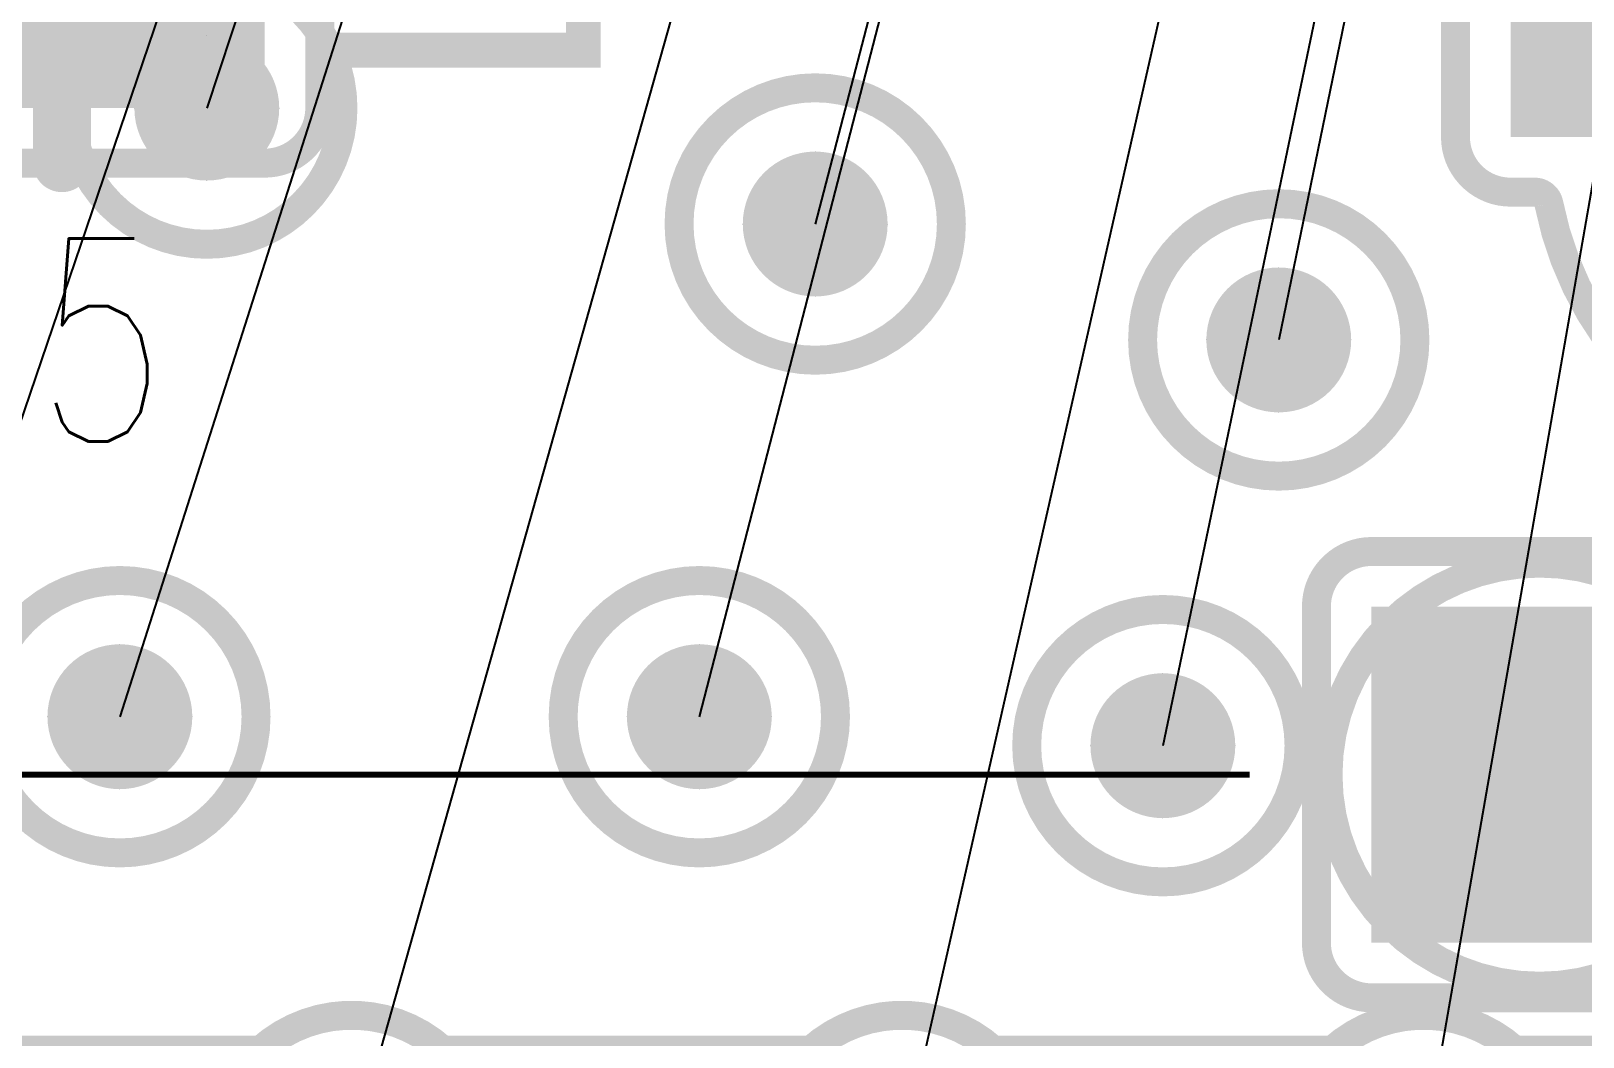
# Model space of a CAD drawing. Extents: x -1.33 to 3.2, y -3.63 to 2.02.
# Drawn here: x -0.2603 to 0.0075, y -0.0453 to 0.1283 of the extents above; entities that cross this region are included whole.
import ezdxf
from ezdxf.enums import TextEntityAlignment as Align

# ---------------------------------------------------------------- set-up
doc = ezdxf.new("R2010")
doc.units = 0
for name, pattern in [('SIG_0', [2, 1, 1]), ('SIG_52', [2, 1, 1]), ('TRMIDX_2048', [2, 1, 1]), ('TRMIDX_4096', [2, 1, 1])]:
    doc.linetypes.add(name, pattern=pattern)
for name, color, linetype in [('DIMENSION5_122', 254, 'CONTINUOUS'), ('DIMENSION7_122', 254, 'CONTINUOUS'), ('DRIL_PLTE_THRU_01', 16, 'CONTINUOUS'), ('DRIL_PLTE_THRU_02', 106, 'CONTINUOUS'), ('DRIL_PLTE_THRU_03', 255, 'CONTINUOUS'), ('DRIL_PLTE_THRU_04', 176, 'CONTINUOUS'), ('DRIL_SYMBOL', 254, 'CONTINUOUS'), ('LINK_00', 254, 'CONTINUOUS'), ('PADS_BOT', 5, 'CONTINUOUS'), ('PADS_INNER', 1, 'CONTINUOUS'), ('PADS_TOP', 1, 'CONTINUOUS'), ('PART_NAME_123', 255, 'CONTINUOUS'), ('PART_TOP_2DLINE_123', 255, 'CONTINUOUS'), ('POUR_OUTLINE_03', 222, 'CONTINUOUS'), ('POUR_PADTHERM_01', 1, 'CONTINUOUS'), ('POUR_VIATHERM_01', 1, 'CONTINUOUS'), ('POUR_VIATHERM_02', 112, 'CONTINUOUS'), ('POUR_VIATHERM_04', 5, 'CONTINUOUS'), ('POUR_VOID_01', 1, 'CONTINUOUS'), ('POUR_VOID_02', 112, 'CONTINUOUS'), ('POUR_VOID_03', 222, 'CONTINUOUS'), ('POUR_VOID_04', 5, 'CONTINUOUS'), ('VIAPTS', 34, 'CONTINUOUS')]:
    doc.layers.add(name, color=color, linetype=linetype)
doc.styles.add('W0$005', font='simplex', dxfattribs={"width": 0.75})

# ---------------------------------------------------------------- blocks, each defined once
blk = doc.blocks.new('D_1dfeghi_11')
at = {"layer": 'DIMENSION7_122', "linetype": 'TRMIDX_2048', "const_width": 0.001}
blk.add_lwpolyline([(0, 0), (0.00003, 0)], dxfattribs=at)
blk = doc.blocks.new('D_1dfeghi_12')
at = {"layer": 'DIMENSION7_122', "linetype": 'TRMIDX_2048', "const_width": 0.001}
blk.add_lwpolyline([(0, 0), (0.00003, 0)], dxfattribs=at)
blk = doc.blocks.new('D_1dfeghi_13')
at = {"layer": 'DIMENSION7_122', "linetype": 'TRMIDX_2048', "const_width": 0.001}
blk.add_lwpolyline([(0, 0), (0.00003, 0)], dxfattribs=at)
blk = doc.blocks.new('D_2dfeghi_14')
at = {"layer": 'DIMENSION5_122', "linetype": 'TRMIDX_4096', "const_width": 0.001}
blk.add_lwpolyline([(-0.05, 0), (-1.325, 0)], dxfattribs=at)
at = {"layer": 'DIMENSION7_122', "linetype": 'TRMIDX_4096', "const_width": 0.001}
blk.add_lwpolyline([(0, 0), (0.00003, 0)], dxfattribs=at)
blk = doc.blocks.new('D_2dfeghi_15')
at = {"layer": 'DIMENSION5_122', "linetype": 'TRMIDX_4096', "const_width": 0.001}
blk.add_lwpolyline([(-0.05, 0), (-1.325, 0)], dxfattribs=at)
at = {"layer": 'DIMENSION7_122', "linetype": 'TRMIDX_4096', "const_width": 0.001}
blk.add_lwpolyline([(0, 0), (0.00003, 0)], dxfattribs=at)
blk = doc.blocks.new('D_2dfeghi_16')
at = {"layer": 'DIMENSION7_122', "linetype": 'TRMIDX_4096', "const_width": 0.001}
blk.add_lwpolyline([(0, 0), (0.00003, 0)], dxfattribs=at)
blk = doc.blocks.new('D_2dfeghi_17')
at = {"layer": 'DIMENSION7_122', "linetype": 'TRMIDX_4096', "const_width": 0.001}
blk.add_lwpolyline([(0, 0), (0.00003, 0)], dxfattribs=at)
blk = doc.blocks.new('D_2dfeghi_18')
at = {"layer": 'DIMENSION7_122', "linetype": 'TRMIDX_4096', "const_width": 0.001}
blk.add_lwpolyline([(0, 0), (0.00003, 0)], dxfattribs=at)
blk = doc.blocks.new('POUR_VOID_722')
at = {"layer": 'POUR_VOID_01', "const_width": 0.005}
blk.add_lwpolyline([(-16.92207, -17.83207, -0.148737), (-16.93838, -17.80152, 0.358248), (-16.94083, -17.7995), (-16.945, -17.7995, -0.414214), (-16.9545, -17.79), (-16.9545, -17.75, -0.414214), (-16.945, -17.7405), (-16.93324, -17.7405, 0.206031), (-16.93142, -17.73972, -0.312915), (-16.8985, -17.73283, 0.173444)], format="xyb", dxfattribs=at)
blk = doc.blocks.new('POUR_VOID_717')
at = {"layer": 'POUR_VOID_01', "const_width": 0.005}
blk.add_lwpolyline([(-16.9015, -17.871), (-16.9015, -17.929, -0.414214), (-16.911, -17.9385), (-16.969, -17.9385, -0.414214), (-16.9785, -17.929), (-16.9785, -17.871, -0.414214), (-16.969, -17.8615), (-16.911, -17.8615, -0.414214)], format="xyb", close=True, dxfattribs=at)
blk = doc.blocks.new('POUR_VOID_691')
at = {"layer": 'POUR_VOID_01', "const_width": 0.005}
blk.add_lwpolyline([(-17.0192, -17.41526, -0.274105), (-17.0075, -17.435), (-17.0075, -17.465, -0.414214), (-17.03, -17.4875), (-17.095, -17.4875, -0.059869), (-17.10033, -17.48686, 0.08431), (-17.10117, -17.4868, 0.386008), (-17.1585, -17.55), (-17.1585, -17.56032, 0.367891), (-17.1564, -17.56279, -0.367892), (-17.1375, -17.585), (-17.1375, -17.638, 0.414214), (-17.135, -17.6405), (-17.095, -17.6405, -0.414214), (-17.0855, -17.65), (-17.0855, -17.72, -0.414214), (-17.095, -17.7295), (-17.145, -17.7295, -0.063249), (-17.14737, -17.7292, 0.490306), (-17.1505, -17.73162), (-17.1505, -17.785, -0.414214), (-17.16, -17.7945), (-17.23, -17.7945, -0.414214)], format="xyb", dxfattribs=at)
blk = doc.blocks.new('POUR_OUTLINE_677')
for name in ['POUR_VOID_691', 'POUR_VOID_722', 'POUR_VOID_717']:
    blk.add_blockref(name, (0, 0))
blk = doc.blocks.new('POUR_PADTHERM_842')
at = {"layer": 'POUR_PADTHERM_01', "const_width": 0.005}
for points in [[(-17.2395, -17.76), (-17.2025, -17.76, 1), (-17.2025, -17.755), (-17.2395, -17.755, 1), (-17.2395, -17.76)], [(-17.1505, -17.755), (-17.1875, -17.755, 1), (-17.1875, -17.76), (-17.1505, -17.76, 1), (-17.1505, -17.755)], [(-17.1925, -17.7945), (-17.1925, -17.785, 1), (-17.1975, -17.785), (-17.1975, -17.7945, 1), (-17.1925, -17.7945)]]:
    blk.add_lwpolyline(points, format="xyb", dxfattribs=at)
blk = doc.blocks.new('POUR_VIATHERM_846')
at = {"layer": 'POUR_VIATHERM_01'}
for points in [[(-17.065, -17.7925), (-17.065, -17.7925)], [(-17.0775, -17.805), (-17.0775, -17.805)], [(-17.0525, -17.805), (-17.0525, -17.805)], [(-17.065, -17.8175), (-17.065, -17.8175)]]:
    blk.add_lwpolyline(points, dxfattribs=at)
blk = doc.blocks.new('POUR_VIATHERM_1073')
at = {"layer": 'POUR_VIATHERM_01'}
for points in [[(-17.085, -17.8775), (-17.085, -17.8775)], [(-17.0975, -17.89), (-17.0975, -17.89)], [(-17.0725, -17.89), (-17.0725, -17.89)], [(-17.085, -17.9025), (-17.085, -17.9025)]]:
    blk.add_lwpolyline(points, dxfattribs=at)
blk = doc.blocks.new('POUR_VIATHERM_1074')
at = {"layer": 'POUR_VIATHERM_01'}
for points in [[(-17.005, -17.8825), (-17.005, -17.8825)], [(-17.0175, -17.895), (-17.0175, -17.895)], [(-16.9925, -17.895), (-16.9925, -17.895)], [(-17.005, -17.9075), (-17.005, -17.9075)]]:
    blk.add_lwpolyline(points, dxfattribs=at)
blk = doc.blocks.new('POUR_VIATHERM_1098')
at = {"layer": 'POUR_VIATHERM_01'}
for points in [[(-16.985, -17.8125), (-16.985, -17.8125)], [(-16.9975, -17.825), (-16.9975, -17.825)], [(-16.9725, -17.825), (-16.9725, -17.825)], [(-16.985, -17.8375), (-16.985, -17.8375)]]:
    blk.add_lwpolyline(points, dxfattribs=at)
blk = doc.blocks.new('POUR_VIATHERM_1102')
at = {"layer": 'POUR_VIATHERM_01'}
for points in [[(-17.185, -17.8775), (-17.185, -17.8775)], [(-17.1975, -17.89), (-17.1975, -17.89)], [(-17.1725, -17.89), (-17.1725, -17.89)], [(-17.185, -17.9025), (-17.185, -17.9025)]]:
    blk.add_lwpolyline(points, dxfattribs=at)
blk = doc.blocks.new('POUR_VIATHERM_1112')
at = {"layer": 'POUR_VIATHERM_01'}
blk.add_lwpolyline([(-17.17, -17.7975), (-17.17, -17.7975)], dxfattribs=at)
blk = doc.blocks.new('POUR_HEADER_0')
for name in ['POUR_OUTLINE_677', 'POUR_PADTHERM_842', 'POUR_VIATHERM_846', 'POUR_VIATHERM_1112', 'POUR_VIATHERM_1098', 'POUR_VIATHERM_1102', 'POUR_VIATHERM_1073', 'POUR_VIATHERM_1074']:
    blk.add_blockref(name, (18, 18))
blk = doc.blocks.new('POUR_VOID_54')
at = {"layer": 'POUR_VOID_04', "const_width": 0.005}
blk.add_lwpolyline([(-16.9015, -17.871), (-16.9015, -17.929, -0.414214), (-16.911, -17.9385), (-16.969, -17.9385, -0.414214), (-16.9785, -17.929), (-16.9785, -17.871, -0.414214), (-16.969, -17.8615), (-16.911, -17.8615, -0.414214)], format="xyb", close=True, dxfattribs=at)
blk = doc.blocks.new('POUR_OUTLINE_4')
blk.add_blockref('POUR_VOID_54', (0, 0))
blk = doc.blocks.new('POUR_VIATHERM_162')
at = {"layer": 'POUR_VIATHERM_04'}
for points in [[(-17.065, -17.7925), (-17.065, -17.7925)], [(-17.0775, -17.805), (-17.0775, -17.805)], [(-17.0525, -17.805), (-17.0525, -17.805)], [(-17.065, -17.8175), (-17.065, -17.8175)]]:
    blk.add_lwpolyline(points, dxfattribs=at)
blk = doc.blocks.new('POUR_VIATHERM_358')
at = {"layer": 'POUR_VIATHERM_04'}
for points in [[(-17.085, -17.8775), (-17.085, -17.8775)], [(-17.0975, -17.89), (-17.0975, -17.89)], [(-17.0725, -17.89), (-17.0725, -17.89)], [(-17.085, -17.9025), (-17.085, -17.9025)]]:
    blk.add_lwpolyline(points, dxfattribs=at)
blk = doc.blocks.new('POUR_VIATHERM_359')
at = {"layer": 'POUR_VIATHERM_04'}
for points in [[(-17.005, -17.8825), (-17.005, -17.8825)], [(-17.0175, -17.895), (-17.0175, -17.895)], [(-16.9925, -17.895), (-16.9925, -17.895)], [(-17.005, -17.9075), (-17.005, -17.9075)]]:
    blk.add_lwpolyline(points, dxfattribs=at)
blk = doc.blocks.new('POUR_VIATHERM_386')
at = {"layer": 'POUR_VIATHERM_04'}
for points in [[(-16.985, -17.8125), (-16.985, -17.8125)], [(-16.9975, -17.825), (-16.9975, -17.825)], [(-16.9725, -17.825), (-16.9725, -17.825)], [(-16.985, -17.8375), (-16.985, -17.8375)]]:
    blk.add_lwpolyline(points, dxfattribs=at)
blk = doc.blocks.new('POUR_VIATHERM_390')
at = {"layer": 'POUR_VIATHERM_04'}
for points in [[(-17.185, -17.8775), (-17.185, -17.8775)], [(-17.1975, -17.89), (-17.1975, -17.89)], [(-17.1725, -17.89), (-17.1725, -17.89)], [(-17.185, -17.9025), (-17.185, -17.9025)]]:
    blk.add_lwpolyline(points, dxfattribs=at)
blk = doc.blocks.new('POUR_VIATHERM_400')
at = {"layer": 'POUR_VIATHERM_04'}
for points in [[(-17.17, -17.7725), (-17.17, -17.7725)], [(-17.1825, -17.785), (-17.1825, -17.785)], [(-17.1575, -17.785), (-17.1575, -17.785)], [(-17.17, -17.7975), (-17.17, -17.7975)]]:
    blk.add_lwpolyline(points, dxfattribs=at)
blk = doc.blocks.new('POUR_HEADER_1')
for name in ['POUR_OUTLINE_4', 'POUR_VIATHERM_400', 'POUR_VIATHERM_162', 'POUR_VIATHERM_386', 'POUR_VIATHERM_390', 'POUR_VIATHERM_358', 'POUR_VIATHERM_359']:
    blk.add_blockref(name, (18, 18))
blk = doc.blocks.new('POUR_VOID_1962')
at = {"layer": 'POUR_VOID_02', "const_width": 0.005}
blk.add_lwpolyline([(-16.9765, -17.9, 1), (-16.9035, -17.9, 1)], format="xyb", close=True, dxfattribs=at)
blk = doc.blocks.new('POUR_OUTLINE_1921')
blk.add_blockref('POUR_VOID_1962', (0, 0))
blk = doc.blocks.new('POUR_VIATHERM_2100')
at = {"layer": 'POUR_VIATHERM_02'}
for points in [[(-17.065, -17.7925), (-17.065, -17.7925)], [(-17.0775, -17.805), (-17.0775, -17.805)], [(-17.0525, -17.805), (-17.0525, -17.805)], [(-17.065, -17.8175), (-17.065, -17.8175)]]:
    blk.add_lwpolyline(points, dxfattribs=at)
blk = doc.blocks.new('POUR_VIATHERM_2299')
at = {"layer": 'POUR_VIATHERM_02'}
for points in [[(-17.085, -17.8775), (-17.085, -17.8775)], [(-17.0975, -17.89), (-17.0975, -17.89)], [(-17.0725, -17.89), (-17.0725, -17.89)], [(-17.085, -17.9025), (-17.085, -17.9025)]]:
    blk.add_lwpolyline(points, dxfattribs=at)
blk = doc.blocks.new('POUR_VIATHERM_2300')
at = {"layer": 'POUR_VIATHERM_02'}
for points in [[(-17.005, -17.8825), (-17.005, -17.8825)], [(-17.0175, -17.895), (-17.0175, -17.895)], [(-16.9925, -17.895), (-16.9925, -17.895)], [(-17.005, -17.9075), (-17.005, -17.9075)]]:
    blk.add_lwpolyline(points, dxfattribs=at)
blk = doc.blocks.new('POUR_VIATHERM_2325')
at = {"layer": 'POUR_VIATHERM_02'}
for points in [[(-16.985, -17.8125), (-16.985, -17.8125)], [(-16.9975, -17.825), (-16.9975, -17.825)], [(-16.9725, -17.825), (-16.9725, -17.825)], [(-16.985, -17.8375), (-16.985, -17.8375)]]:
    blk.add_lwpolyline(points, dxfattribs=at)
blk = doc.blocks.new('POUR_VIATHERM_2329')
at = {"layer": 'POUR_VIATHERM_02'}
for points in [[(-17.185, -17.8775), (-17.185, -17.8775)], [(-17.1975, -17.89), (-17.1975, -17.89)], [(-17.1725, -17.89), (-17.1725, -17.89)], [(-17.185, -17.9025), (-17.185, -17.9025)]]:
    blk.add_lwpolyline(points, dxfattribs=at)
blk = doc.blocks.new('POUR_VIATHERM_2339')
at = {"layer": 'POUR_VIATHERM_02'}
for points in [[(-17.17, -17.7725), (-17.17, -17.7725)], [(-17.1825, -17.785), (-17.1825, -17.785)], [(-17.1575, -17.785), (-17.1575, -17.785)], [(-17.17, -17.7975), (-17.17, -17.7975)]]:
    blk.add_lwpolyline(points, dxfattribs=at)
blk = doc.blocks.new('POUR_HEADER_2')
for name in ['POUR_OUTLINE_1921', 'POUR_VIATHERM_2339', 'POUR_VIATHERM_2100', 'POUR_VIATHERM_2325', 'POUR_VIATHERM_2329', 'POUR_VIATHERM_2299', 'POUR_VIATHERM_2300']:
    blk.add_blockref(name, (18, 18))
blk = doc.blocks.new('POUR_VOID_1712')
at = {"layer": 'POUR_VOID_03', "const_width": 0.005}
blk.add_lwpolyline([(-17.1935, -17.785, 1), (-17.1465, -17.785, 1)], format="xyb", close=True, dxfattribs=at)
blk = doc.blocks.new('POUR_VOID_1711')
at = {"layer": 'POUR_VOID_03', "const_width": 0.005}
blk.add_lwpolyline([(-17.2085, -17.89, 1), (-17.1615, -17.89, 1)], format="xyb", close=True, dxfattribs=at)
blk = doc.blocks.new('POUR_VOID_1676')
at = {"layer": 'POUR_VOID_03', "const_width": 0.005}
blk.add_lwpolyline([(-17.0885, -17.805, 1), (-17.0415, -17.805, 1)], format="xyb", close=True, dxfattribs=at)
blk = doc.blocks.new('POUR_VOID_1675')
at = {"layer": 'POUR_VOID_03', "const_width": 0.005}
blk.add_lwpolyline([(-17.1085, -17.89, 1), (-17.0615, -17.89, 1)], format="xyb", close=True, dxfattribs=at)
blk = doc.blocks.new('POUR_VOID_1673')
at = {"layer": 'POUR_VOID_03', "const_width": 0.005}
blk.add_lwpolyline([(-17.0085, -17.825, 1), (-16.9615, -17.825, 1)], format="xyb", close=True, dxfattribs=at)
blk = doc.blocks.new('POUR_VOID_1672')
at = {"layer": 'POUR_VOID_03', "const_width": 0.005}
blk.add_lwpolyline([(-17.0285, -17.895, 1), (-16.9815, -17.895, 1)], format="xyb", close=True, dxfattribs=at)
blk = doc.blocks.new('POUR_VOID_1669')
at = {"layer": 'POUR_VOID_03', "const_width": 0.005}
blk.add_lwpolyline([(-16.9765, -17.9, 1), (-16.9035, -17.9, 1)], format="xyb", close=True, dxfattribs=at)
blk = doc.blocks.new('POUR_OUTLINE_1392')
at = {"layer": 'POUR_OUTLINE_03', "const_width": 0.005}
blk.add_lwpolyline([(-17.51932, -17.9475), (-17.46068, -17.9475, -0.382552), (-17.42932, -17.9475), (-17.36068, -17.9475, -0.382552), (-17.32932, -17.9475), (-17.26068, -17.9475, -0.382552), (-17.22932, -17.9475), (-17.16068, -17.9475, -0.382552), (-17.12932, -17.9475), (-17.06568, -17.9475, -0.382552), (-17.03432, -17.9475), (-16.97568, -17.9475, -0.382552), (-16.94432, -17.9475), (-16.87068, -17.9475, -0.382552), (-16.83932, -17.9475), (-16.78568, -17.9475, -0.382552), (-16.75432, -17.9475), (-16.69068, -17.9475, -0.382552), (-16.65932, -17.9475), (-16.59568, -17.9475, -0.382552), (-16.56432, -17.9475)], format="xyb", dxfattribs=at)
for name in ['POUR_VOID_1712', 'POUR_VOID_1676', 'POUR_VOID_1673', 'POUR_VOID_1669', 'POUR_VOID_1711', 'POUR_VOID_1675', 'POUR_VOID_1672']:
    blk.add_blockref(name, (0, 0))
blk = doc.blocks.new('POUR_HEADER_3')
blk.add_blockref('POUR_OUTLINE_1392', (18, 15.915))
blk = doc.blocks.new('DRIL_SYMBOL_0$038')
at = {"layer": 'DRIL_SYMBOL', "const_width": 0.002}
for points in [[(0, -0.01), (0, 0.01)], [(-0.01, 0), (0.01, 0)]]:
    blk.add_lwpolyline(points, dxfattribs=at)
blk = doc.blocks.new('DRIL_HOLE_0$038')
at = {"const_width": 0.019}
blk.add_lwpolyline([(-0.0095, 0, 1), (0.0095, 0, 1)], format="xyb", close=True, dxfattribs=at)
blk.add_blockref('DRIL_SYMBOL_0$038', (0, 0))
blk = doc.blocks.new('PAD_1')
at = {"const_width": 0.029}
blk.add_lwpolyline([(0, -0.0145, 1), (0, 0.0145, 1)], format="xyb", close=True, dxfattribs=at)
blk = doc.blocks.new('PAD_4')
at = {"const_width": 0.058}
blk.add_lwpolyline([(-0.029, 0), (0.029, 0)], dxfattribs=at)
blk = doc.blocks.new('STK_BOT_5')
at = {"layer": 'DRIL_PLTE_THRU_01'}
blk.add_blockref('DRIL_HOLE_0$038', (0, 0), dxfattribs=at)
at = {"layer": 'DRIL_PLTE_THRU_02'}
blk.add_blockref('DRIL_HOLE_0$038', (0, 0), dxfattribs=at)
at = {"layer": 'DRIL_PLTE_THRU_03'}
blk.add_blockref('DRIL_HOLE_0$038', (0, 0), dxfattribs=at)
at = {"layer": 'DRIL_PLTE_THRU_04'}
blk.add_blockref('DRIL_HOLE_0$038', (0, 0), dxfattribs=at)
at = {"layer": 'PADS_BOT'}
blk.add_blockref('PAD_4', (0, 0), dxfattribs=at)
at = {"layer": 'PADS_INNER'}
blk.add_blockref('PAD_1', (0, 0), dxfattribs=at)
at = {"layer": 'PADS_TOP'}
blk.add_blockref('PAD_4', (0, 0), dxfattribs=at)
blk = doc.blocks.new('SYM_BOT_3')
blk.add_blockref('STK_BOT_5', (0, 0))
blk = doc.blocks.new('PART_BOT_1')
blk.add_blockref('SYM_BOT_3', (0, 0))
blk = doc.blocks.new('DRIL_HOLE_0')
blk.add_lwpolyline([(0, 0, 1), (0, 0, 1)], format="xyb", close=True)
blk = doc.blocks.new('PAD_10')
blk.add_lwpolyline([(0, 0, 1), (0, 0, 1)], format="xyb", close=True)
blk = doc.blocks.new('PAD_26')
at = {"const_width": 0.04}
blk.add_lwpolyline([(-0.04, 0), (0.04, 0)], dxfattribs=at)
blk = doc.blocks.new('STK_TOP_19')
at = {"layer": 'DRIL_PLTE_THRU_01'}
blk.add_blockref('DRIL_HOLE_0', (0, 0), dxfattribs=at)
at = {"layer": 'DRIL_PLTE_THRU_02'}
blk.add_blockref('DRIL_HOLE_0', (0, 0), dxfattribs=at)
at = {"layer": 'DRIL_PLTE_THRU_03'}
blk.add_blockref('DRIL_HOLE_0', (0, 0), dxfattribs=at)
at = {"layer": 'DRIL_PLTE_THRU_04'}
blk.add_blockref('DRIL_HOLE_0', (0, 0), dxfattribs=at)
at = {"layer": 'PADS_BOT'}
blk.add_blockref('PAD_10', (0, 0), dxfattribs=at)
at = {"layer": 'PADS_INNER'}
blk.add_blockref('PAD_10', (0, 0), dxfattribs=at)
at = {"layer": 'PADS_TOP', "rotation": 90}
blk.add_blockref('PAD_26', (0, 0), dxfattribs=at)
blk = doc.blocks.new('SYM_TOP_12')
blk.add_blockref('STK_TOP_19', (0.09, -0.125))
blk = doc.blocks.new('PART_TOP_134')
blk.add_blockref('SYM_TOP_12', (0, 0))
blk = doc.blocks.new('SMOOTH_0$006')
at = {"const_width": 0.003}
blk.add_lwpolyline([(-0.0015, 0, 1), (0.0015, 0, 1)], format="xyb", close=True, dxfattribs=at)
blk = doc.blocks.new('PART_BODY_TOP_39')
at = {"layer": 'PART_TOP_2DLINE_123', "const_width": 0.006}
for points in [[(-0.045, 0.09), (-0.09, 0.09), (-0.09, 0.045)], [(0.045, 0.09), (0.09, 0.09), (0.09, 0.045)], [(-0.09, -0.045), (-0.09, -0.09), (-0.045, -0.09)], [(0.045, -0.09), (0.09, -0.09), (0.09, -0.045)], [(-0.09, -0.06), (-0.06, -0.09)], [(0.06, -0.09), (0.09, -0.06)]]:
    blk.add_lwpolyline(points, dxfattribs=at)
at = {"layer": 'PART_TOP_2DLINE_123'}
for p in [(-0.09, 0.09), (-0.045, 0.09), (0.045, 0.09), (0.09, 0.09), (-0.09, 0.045), (0.09, 0.045), (-0.09, -0.045), (0.09, -0.045), (-0.09, -0.06), (0.09, -0.06), (-0.09, -0.09), (-0.06, -0.09), (-0.045, -0.09), (0.045, -0.09), (0.06, -0.09), (0.09, -0.09)]:
    blk.add_blockref('SMOOTH_0$006', p, dxfattribs=at)
blk = doc.blocks.new('PAD_49')
at = {"const_width": 0.055}
blk.add_lwpolyline([(-0.035, 0), (0.035, 0)], dxfattribs=at)
blk = doc.blocks.new('STK_TOP_33')
at = {"layer": 'DRIL_PLTE_THRU_01'}
blk.add_blockref('DRIL_HOLE_0', (0, 0), dxfattribs=at)
at = {"layer": 'DRIL_PLTE_THRU_02'}
blk.add_blockref('DRIL_HOLE_0', (0, 0), dxfattribs=at)
at = {"layer": 'DRIL_PLTE_THRU_03'}
blk.add_blockref('DRIL_HOLE_0', (0, 0), dxfattribs=at)
at = {"layer": 'DRIL_PLTE_THRU_04'}
blk.add_blockref('DRIL_HOLE_0', (0, 0), dxfattribs=at)
at = {"layer": 'PADS_BOT'}
blk.add_blockref('PAD_10', (0, 0), dxfattribs=at)
at = {"layer": 'PADS_INNER'}
blk.add_blockref('PAD_10', (0, 0), dxfattribs=at)
at = {"layer": 'PADS_TOP'}
blk.add_blockref('PAD_49', (0, 0), dxfattribs=at)
blk = doc.blocks.new('PAD_51')
at = {"const_width": 0.05}
blk.add_lwpolyline([(-0.035, 0), (0.035, 0)], dxfattribs=at)
blk = doc.blocks.new('STK_TOP_34')
at = {"layer": 'DRIL_PLTE_THRU_01'}
blk.add_blockref('DRIL_HOLE_0', (0, 0), dxfattribs=at)
at = {"layer": 'DRIL_PLTE_THRU_02'}
blk.add_blockref('DRIL_HOLE_0', (0, 0), dxfattribs=at)
at = {"layer": 'DRIL_PLTE_THRU_03'}
blk.add_blockref('DRIL_HOLE_0', (0, 0), dxfattribs=at)
at = {"layer": 'DRIL_PLTE_THRU_04'}
blk.add_blockref('DRIL_HOLE_0', (0, 0), dxfattribs=at)
at = {"layer": 'PADS_BOT'}
blk.add_blockref('PAD_10', (0, 0), dxfattribs=at)
at = {"layer": 'PADS_INNER'}
blk.add_blockref('PAD_10', (0, 0), dxfattribs=at)
at = {"layer": 'PADS_TOP', "rotation": 90}
blk.add_blockref('PAD_51', (0, 0), dxfattribs=at)
blk = doc.blocks.new('SYM_TOP_21')
for name, p in [('STK_TOP_33', (0, 0.0725)), ('PART_BODY_TOP_39', (0, 0)), ('STK_TOP_34', (-0.075, 0)), ('STK_TOP_34', (0.075, 0)), ('STK_TOP_33', (0, -0.0725))]:
    blk.add_blockref(name, p)
blk = doc.blocks.new('PART_TOP_154')
blk.add_blockref('SYM_TOP_21', (0, 0))
at = {"layer": 'PART_NAME_123', "style": 'W0$005', "width": 0.75}
blk.add_text('P5', height=0.035, rotation=-180, dxfattribs=at).set_placement((0.005, 0.14), align=Align.MIDDLE_CENTER)
blk = doc.blocks.new('DRIL_SYMBOL_0$012')
at = {"layer": 'DRIL_SYMBOL', "const_width": 0.002}
for points in [[(0, -0.01), (0, 0.01)], [(-0.01, 0), (0.01, 0)]]:
    blk.add_lwpolyline(points, dxfattribs=at)
blk = doc.blocks.new('DRIL_HOLE_0$012')
at = {"const_width": 0.006}
blk.add_lwpolyline([(-0.003, 0, 1), (0.003, 0, 1)], format="xyb", close=True, dxfattribs=at)
blk.add_blockref('DRIL_SYMBOL_0$012', (0, 0))
blk = doc.blocks.new('PAD_66')
at = {"const_width": 0.0125}
blk.add_lwpolyline([(0, -0.00625, 1), (0, 0.00625, 1)], format="xyb", close=True, dxfattribs=at)
blk = doc.blocks.new('STK_TOP_3')
at = {"layer": 'DRIL_PLTE_THRU_01'}
blk.add_blockref('DRIL_HOLE_0$012', (0, 0), dxfattribs=at)
at = {"layer": 'DRIL_PLTE_THRU_02'}
blk.add_blockref('DRIL_HOLE_0$012', (0, 0), dxfattribs=at)
at = {"layer": 'DRIL_PLTE_THRU_03'}
blk.add_blockref('DRIL_HOLE_0$012', (0, 0), dxfattribs=at)
at = {"layer": 'DRIL_PLTE_THRU_04'}
blk.add_blockref('DRIL_HOLE_0$012', (0, 0), dxfattribs=at)
at = {"layer": 'PADS_BOT'}
blk.add_blockref('PAD_66', (0, 0), dxfattribs=at)
at = {"layer": 'PADS_INNER'}
blk.add_blockref('PAD_66', (0, 0), dxfattribs=at)
at = {"layer": 'PADS_TOP'}
blk.add_blockref('PAD_66', (0, 0), dxfattribs=at)
blk = doc.blocks.new('SYM_TOP_1')
blk.add_blockref('STK_TOP_3', (0, 0))

msp = doc.modelspace()

# ---------------------------------------------------------------- linework, layer by layer
at = {"layer": 'LINK_00', "linetype": 'SIG_0'}
for q in [(-0.305, -0.065), (-0.245, 0.01), (-0.23, 0.115), (-0.205, -0.065), (-0.145, 0.01), (-0.125, 0.095), (-0.11, -0.065), (-0.065, 0.005), (-0.045, 0.075), (-0.02, -0.065)]:
    msp.add_line((0.28, 1.655), q, dxfattribs=at)

# ---------------------------------------------------------------- block references
for name in ['D_2dfeghi_15', 'D_2dfeghi_18', 'D_2dfeghi_17', 'D_1dfeghi_13', 'D_2dfeghi_16', 'D_2dfeghi_14', 'D_1dfeghi_11', 'D_1dfeghi_12']:
    msp.add_blockref(name, (0, 0))
at = {"linetype": 'SIG_0'}
for name in ['POUR_HEADER_0', 'POUR_HEADER_1', 'POUR_HEADER_2']:
    msp.add_blockref(name, (-1.06, -0.1), dxfattribs=at)
at = {"linetype": 'SIG_52'}
msp.add_blockref('POUR_HEADER_3', (-1.06, 1.985), dxfattribs=at)
for name, p, rotation in [('PART_TOP_134', (0.16, 0.22), 270), ('PART_TOP_154', (-0.255, 0.215), 180)]:
    msp.add_blockref(name, p, dxfattribs=dict(rotation=rotation))
at = {"xscale": -1, "rotation": -180}
msp.add_blockref('PART_BOT_1', (0, 0), dxfattribs=at)
at = {"layer": 'VIAPTS', "linetype": 'SIG_0'}
for p in [(-0.23, 0.115), (-0.125, 0.095), (-0.045, 0.075), (-0.245, 0.01), (-0.145, 0.01), (-0.065, 0.005)]:
    msp.add_blockref('SYM_TOP_1', p, dxfattribs=at)

doc.saveas('drawing.dxf')
